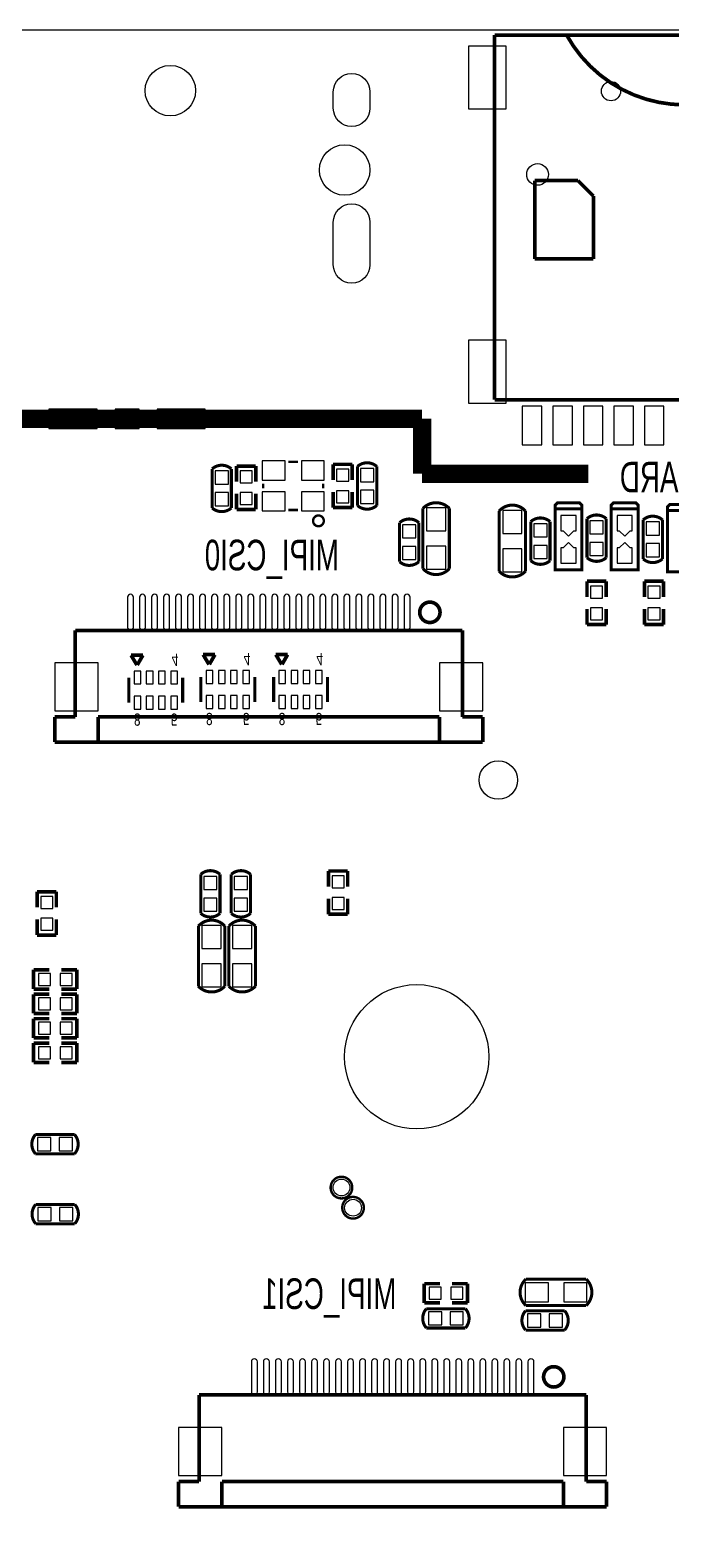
# Model space of a CAD drawing. Extents: x -3 to 180, y 0 to 107.
# Drawn here: x 109.6 to 136.3, y 44.6 to 107.1 of the extents above; entities that cross this region are included whole.
import ezdxf

# ---------------------------------------------------------------- set-up
doc = ezdxf.new("R2010")
doc.units = 0
doc.header["$MEASUREMENT"] = 0
for name, color, linetype in [('BG_OUTLINE', 254, 'CONTINUOUS'), ('BG_SILKSCREEN_BOTTOM', 141, 'CONTINUOUS'), ('PG_SILKSCREEN_BOTTOM', 85, 'CONTINUOUS'), ('PIN_BOTTOM', 5, 'CONTINUOUS')]:
    doc.layers.add(name, color=color, linetype=linetype)

msp = doc.modelspace()

# ---------------------------------------------------------------- linework, layer by layer
at = {"layer": 'BG_OUTLINE'}
msp.add_lwpolyline([(-2.999994, 103.031341), (-2.999994, 3.991813, 0.414214), (0.991819, 0), (176.017809, 0, 0.378859), (179.786788, 3.768979), (179.786788, 102.98717, 0.42493), (175.712984, 107.061), (166.5478, 107.060975), (166.5478, 97.5868), (152.3746, 97.5868), (152.3746, 107.060949), (46.3042, 107.06067), (46.3042, 105.8672), (42.0624, 105.8672), (42.0624, 107.06067), (30.607, 107.060644), (30.607, 105.8672), (26.3652, 105.8672), (26.3652, 107.060644), (1.029665, 107.060619, 0.418755)], format="xyb", close=True, dxfattribs=at)
at = {"layer": 'BG_SILKSCREEN_BOTTOM'}
for points in [[(125.9332, 90.9066, 0.762, 0.762, 0), (6.5532, 90.9066, 0.762, 0.762, 0)], [(125.9332, 88.6206, 0.762, 0.762, 0), (125.9332, 90.9066, 0.762, 0.762, 0)], [(132.842, 88.6206, 0.762, 0.762, 0), (125.9332, 88.6206, 0.762, 0.762, 0)]]:
    msp.add_lwpolyline(points, format="xyseb", dxfattribs=at)
at = {"layer": 'PG_SILKSCREEN_BOTTOM'}
for points in [[(144.745964, 106.850917, 0.1524, 0.1524, 0), (128.946148, 106.850917, 0.1524, 0.1524, 0)], [(128.946148, 106.850917, 0.1524, 0.1524, 0), (128.946148, 91.696819, 0.1524, 0.1524, 0)], [(141.754047, 106.84891, 0.1524, 0.1524, -0.590526), (131.947463, 106.84891, 0.1524, 0.1524, 0)], [(130.619449, 97.542629, 0.1524, 0.1524, 0), (130.619449, 100.807012, 0.1524, 0.1524, 0)], [(130.619449, 100.807012, 0.1524, 0.1524, 0), (132.414747, 100.807012, 0.1524, 0.1524, 0)], [(132.414747, 100.807012, 0.1524, 0.1524, 0), (133.057367, 100.164417, 0.1524, 0.1524, 0)], [(133.057367, 100.164417, 0.1524, 0.1524, 0), (133.057367, 97.546617, 0.1524, 0.1524, 0)], [(133.057367, 97.546617, 0.1524, 0.1524, 0), (130.619449, 97.546617, 0.1524, 0.1524, 0)], [(128.946148, 91.696819, 0.1524, 0.1524, 0), (144.745964, 91.696819, 0.1524, 0.1524, 0)], [(117.202001, 88.260911, 0.127, 0.127, 0), (117.202001, 88.8238, 0.127, 0.127, -0.37791), (118.001999, 88.8238, 0.127, 0.127, 0)], [(118.001999, 88.8238, 0.127, 0.127, 0), (118.001999, 88.260911, 0.127, 0.127, 0)], [(118.218001, 88.936297, 0.150089, 0.150089, 0), (119.017999, 88.936297, 0.150089, 0.150089, 0)], [(118.218001, 88.286311, 0.150089, 0.150089, 0), (118.218001, 88.936297, 0.150089, 0.150089, 0)], [(119.017999, 88.936297, 0.150089, 0.150089, 0), (119.017999, 88.286311, 0.150089, 0.150089, 0)], [(120.7738, 89.112598, 0.1, 0.1, 0), (120.3738, 89.112598, 0.1, 0.1, 0)], [(122.231201, 89.012497, 0.150089, 0.150089, 0), (122.231201, 88.362511, 0.150089, 0.150089, 0)], [(123.031199, 89.012497, 0.150089, 0.150089, 0), (122.231201, 89.012497, 0.150089, 0.150089, 0)], [(123.031199, 88.362511, 0.150089, 0.150089, 0), (123.031199, 89.012497, 0.150089, 0.150089, 0)], [(123.247201, 87.862689, 0.127, 0.127, 0), (123.247201, 88.9254, 0.127, 0.127, -0.37791), (124.047199, 88.9254, 0.127, 0.127, 0)], [(124.047199, 88.9254, 0.127, 0.127, 0), (124.047199, 87.862689, 0.127, 0.127, 0)], [(118.001999, 88.260911, 0.127, 0.127, 0), (118.001999, 87.1982, 0.127, 0.127, -0.37791), (117.202001, 87.1982, 0.127, 0.127, 0)], [(117.202001, 87.1982, 0.127, 0.127, 0), (117.202001, 88.260911, 0.127, 0.127, 0)], [(119.32379, 88.2126, 0.1, 0.1, 0), (119.32379, 88.0126, 0.1, 0.1, 0)], [(121.82381, 88.0126, 0.1, 0.1, 0), (121.82381, 88.2126, 0.1, 0.1, 0)], [(118.218001, 87.786489, 0.150089, 0.150089, 0), (118.218001, 87.136503, 0.150089, 0.150089, 0)], [(119.017999, 87.136503, 0.150089, 0.150089, 0), (119.017999, 87.786489, 0.150089, 0.150089, 0)], [(122.231201, 87.212703, 0.150089, 0.150089, 0), (122.231201, 87.862689, 0.150089, 0.150089, 0)], [(123.031199, 87.862689, 0.150089, 0.150089, 0), (123.031199, 87.212703, 0.150089, 0.150089, 0)], [(124.047199, 87.862689, 0.127, 0.127, 0), (124.047199, 87.2998, 0.127, 0.127, -0.37791), (123.247201, 87.2998, 0.127, 0.127, 0)], [(123.247201, 87.2998, 0.127, 0.127, 0), (123.247201, 87.862689, 0.127, 0.127, 0)], [(125.96749, 87.178109, 0.127, 0.127, -0.432734), (127.06731, 87.178109, 0.127, 0.127, 0)], [(131.463796, 87.16264, 0.127, 0.127, 0), (131.463796, 87.31504, 0.127, 0.127, 0), (131.565396, 87.41664, 0.127, 0.127, 0), (132.022596, 87.41664, 0.127, 0.127, 0)], [(132.581396, 87.16264, 0.127, 0.127, 0), (132.581396, 87.31504, 0.127, 0.127, 0), (132.479796, 87.41664, 0.127, 0.127, 0), (132.022596, 87.41664, 0.127, 0.127, 0)], [(133.800596, 87.16264, 0.127, 0.127, 0), (133.800596, 87.31504, 0.127, 0.127, 0), (133.902196, 87.41664, 0.127, 0.127, 0), (134.359396, 87.41664, 0.127, 0.127, 0)], [(134.918196, 87.16264, 0.127, 0.127, 0), (134.918196, 87.31504, 0.127, 0.127, 0), (134.816596, 87.41664, 0.127, 0.127, 0), (134.359396, 87.41664, 0.127, 0.127, 0)], [(136.137396, 87.08898, 0.127, 0.127, 0), (136.137396, 87.24138, 0.127, 0.127, 0), (136.238996, 87.34298, 0.127, 0.127, 0), (136.696196, 87.34298, 0.127, 0.127, 0)], [(118.218001, 87.136503, 0.150089, 0.150089, 0), (119.017999, 87.136503, 0.150089, 0.150089, 0)], [(120.3738, 87.112602, 0.1, 0.1, 0), (120.7738, 87.112602, 0.1, 0.1, 0)], [(121.847407, 86.66259, 0.1, 0.1, 0.999987), (121.400189, 86.662616, 0.1, 0.1, 1.000013), (121.847407, 86.66259, 0.1, 0.1, 0)], [(123.031199, 87.212703, 0.150089, 0.150089, 0), (122.231201, 87.212703, 0.150089, 0.150089, 0)], [(124.999801, 85.525889, 0.127, 0.127, 0), (124.999801, 86.5886, 0.127, 0.127, -0.37791), (125.799799, 86.5886, 0.127, 0.127, 0)], [(127.06731, 87.178109, 0.127, 0.127, 0), (127.06731, 84.678291, 0.127, 0.127, -0.450474), (125.96749, 84.678291, 0.127, 0.127, 0)], [(125.96749, 84.678291, 0.127, 0.127, 0), (125.96749, 87.178109, 0.127, 0.127, 0)], [(129.135835, 84.569071, 0.127, 0.127, 0), (129.135835, 87.068889, 0.127, 0.127, -0.450474), (130.235655, 87.068889, 0.127, 0.127, 0)], [(130.235655, 87.068889, 0.127, 0.127, 0), (130.235655, 84.569071, 0.127, 0.127, 0)], [(130.454248, 85.56912, 0.127, 0.127, 0), (130.454248, 86.631831, 0.127, 0.127, -0.37791), (131.254246, 86.631831, 0.127, 0.127, 0)], [(131.463796, 87.16264, 0.127, 0.127, 0), (132.581396, 87.16264, 0.127, 0.127, 0), (132.581396, 84.62264, 0.127, 0.127, 0), (131.463796, 84.62264, 0.127, 0.127, 0), (131.463796, 87.16264, 0.127, 0.127, 0)], [(132.791048, 85.69358, 0.127, 0.127, 0), (132.791048, 86.756291, 0.127, 0.127, -0.37791), (133.591046, 86.756291, 0.127, 0.127, 0)], [(133.591046, 86.756291, 0.127, 0.127, 0), (133.591046, 85.69358, 0.127, 0.127, 0)], [(133.800596, 87.16264, 0.127, 0.127, 0), (134.918196, 87.16264, 0.127, 0.127, 0), (134.918196, 84.62264, 0.127, 0.127, 0), (133.800596, 84.62264, 0.127, 0.127, 0), (133.800596, 87.16264, 0.127, 0.127, 0)], [(135.127848, 85.64278, 0.127, 0.127, 0), (135.127848, 86.705491, 0.127, 0.127, -0.37791), (135.927846, 86.705491, 0.127, 0.127, 0)], [(135.927846, 86.705491, 0.127, 0.127, 0), (135.927846, 85.64278, 0.127, 0.127, 0)], [(136.137396, 87.08898, 0.127, 0.127, 0), (137.254996, 87.08898, 0.127, 0.127, 0), (137.254996, 84.54898, 0.127, 0.127, 0), (136.137396, 84.54898, 0.127, 0.127, 0), (136.137396, 87.08898, 0.127, 0.127, 0)], [(125.799799, 86.5886, 0.127, 0.127, 0), (125.799799, 85.525889, 0.127, 0.127, 0)], [(131.254246, 86.631831, 0.127, 0.127, 0), (131.254246, 85.56912, 0.127, 0.127, 0)], [(125.799799, 85.525889, 0.127, 0.127, 0), (125.799799, 84.963, 0.127, 0.127, -0.37791), (124.999801, 84.963, 0.127, 0.127, 0)], [(124.999801, 84.963, 0.127, 0.127, 0), (124.999801, 85.525889, 0.127, 0.127, 0)], [(131.254246, 85.56912, 0.127, 0.127, 0), (131.254246, 85.006231, 0.127, 0.127, -0.37791), (130.454248, 85.006231, 0.127, 0.127, 0)], [(130.454248, 85.006231, 0.127, 0.127, 0), (130.454248, 85.56912, 0.127, 0.127, 0)], [(133.591046, 85.69358, 0.127, 0.127, 0), (133.591046, 85.130691, 0.127, 0.127, -0.37791), (132.791048, 85.130691, 0.127, 0.127, 0)], [(132.791048, 85.130691, 0.127, 0.127, 0), (132.791048, 85.69358, 0.127, 0.127, 0)], [(135.927846, 85.64278, 0.127, 0.127, 0), (135.927846, 85.079891, 0.127, 0.127, -0.37791), (135.127848, 85.079891, 0.127, 0.127, 0)], [(135.127848, 85.079891, 0.127, 0.127, 0), (135.127848, 85.64278, 0.127, 0.127, 0)], [(130.235655, 84.569071, 0.127, 0.127, -0.432734), (129.135835, 84.569071, 0.127, 0.127, 0)], [(132.790844, 84.150987, 0.150089, 0.150089, 0), (132.790844, 83.501001, 0.150089, 0.150089, 0)], [(133.590843, 84.150987, 0.150089, 0.150089, 0), (132.790844, 84.150987, 0.150089, 0.150089, 0)], [(133.590843, 83.501001, 0.150089, 0.150089, 0), (133.590843, 84.150987, 0.150089, 0.150089, 0)], [(135.178444, 84.150886, 0.150089, 0.150089, 0), (135.178444, 83.5009, 0.150089, 0.150089, 0)], [(135.978443, 84.150886, 0.150089, 0.150089, 0), (135.178444, 84.150886, 0.150089, 0.150089, 0)], [(135.978443, 83.5009, 0.150089, 0.150089, 0), (135.978443, 84.150886, 0.150089, 0.150089, 0)], [(126.680214, 82.861912, 0.1524, 0.1524, 1), (125.83541, 82.861912, 0.1524, 0.1524, 1), (126.680214, 82.861912, 0.1524, 0.1524, 0)], [(132.790844, 82.351194, 0.150089, 0.150089, 0), (132.790844, 83.00118, 0.150089, 0.150089, 0)], [(133.590843, 83.00118, 0.150089, 0.150089, 0), (133.590843, 82.351194, 0.150089, 0.150089, 0)], [(135.178444, 82.351093, 0.150089, 0.150089, 0), (135.178444, 83.001079, 0.150089, 0.150089, 0)], [(135.978443, 83.001079, 0.150089, 0.150089, 0), (135.978443, 82.351093, 0.150089, 0.150089, 0)], [(133.590843, 82.351194, 0.150089, 0.150089, 0), (132.790844, 82.351194, 0.150089, 0.150089, 0)], [(135.978443, 82.351093, 0.150089, 0.150089, 0), (135.178444, 82.351093, 0.150089, 0.150089, 0)], [(111.507803, 82.11185, 0.1524, 0.1524, 0), (111.507803, 78.511959, 0.1524, 0.1524, 0)], [(127.607797, 82.11185, 0.1524, 0.1524, 0), (111.507803, 82.11185, 0.1524, 0.1524, 0)], [(127.607797, 78.511959, 0.1524, 0.1524, 0), (127.607797, 82.11185, 0.1524, 0.1524, 0)], [(114.07521, 80.668622, 0.1524, 0.1524, 0), (113.831116, 81.076292, 0.1524, 0.1524, 0)], [(113.831116, 81.076292, 0.1524, 0.1524, 0), (114.322606, 81.076292, 0.1524, 0.1524, 0)], [(114.322606, 81.076292, 0.1524, 0.1524, 0), (114.088672, 80.671924, 0.1524, 0.1524, 0)], [(117.07241, 80.694022, 0.1524, 0.1524, 0), (116.828316, 81.101692, 0.1524, 0.1524, 0)], [(116.828316, 81.101692, 0.1524, 0.1524, 0), (117.319806, 81.101692, 0.1524, 0.1524, 0)], [(117.319806, 81.101692, 0.1524, 0.1524, 0), (117.085872, 80.697324, 0.1524, 0.1524, 0)], [(120.09501, 80.694022, 0.1524, 0.1524, 0), (119.850916, 81.101692, 0.1524, 0.1524, 0)], [(119.850916, 81.101692, 0.1524, 0.1524, 0), (120.342406, 81.101692, 0.1524, 0.1524, 0)], [(120.342406, 81.101692, 0.1524, 0.1524, 0), (120.108472, 80.697324, 0.1524, 0.1524, 0)], [(113.740692, 79.1083, 0.127, 0.127, 0), (113.740692, 80.1497, 0.127, 0.127, 0)], [(115.976908, 79.1083, 0.127, 0.127, 0), (115.976908, 80.1497, 0.127, 0.127, 0)], [(116.737892, 79.1337, 0.127, 0.127, 0), (116.737892, 80.1751, 0.127, 0.127, 0)], [(118.974108, 79.1337, 0.127, 0.127, 0), (118.974108, 80.1751, 0.127, 0.127, 0)], [(119.760492, 79.1337, 0.127, 0.127, 0), (119.760492, 80.1751, 0.127, 0.127, 0)], [(121.996708, 79.1337, 0.127, 0.127, 0), (121.996708, 80.1751, 0.127, 0.127, 0)], [(110.657894, 78.511959, 0.1524, 0.1524, 0), (110.657894, 77.465961, 0.1524, 0.1524, 0)], [(111.507803, 78.511959, 0.1524, 0.1524, 0), (110.657894, 78.511959, 0.1524, 0.1524, 0)], [(112.457713, 78.511959, 0.1524, 0.1524, 0), (112.457713, 77.466139, 0.1524, 0.1524, 0)], [(126.657887, 78.511959, 0.1524, 0.1524, 0), (112.457713, 78.511959, 0.1524, 0.1524, 0)], [(126.657887, 77.465961, 0.1524, 0.1524, 0), (126.657887, 78.511959, 0.1524, 0.1524, 0)], [(128.457706, 78.511959, 0.1524, 0.1524, 0), (127.607797, 78.511959, 0.1524, 0.1524, 0)], [(128.457706, 77.465961, 0.1524, 0.1524, 0), (128.457706, 78.511959, 0.1524, 0.1524, 0)], [(110.657894, 77.465961, 0.1524, 0.1524, 0), (128.457706, 77.465961, 0.1524, 0.1524, 0)], [(116.729561, 71.410551, 0.127, 0.127, 0), (116.729561, 71.97344, 0.127, 0.127, -0.37791), (117.529559, 71.97344, 0.127, 0.127, 0)], [(117.529559, 71.97344, 0.127, 0.127, 0), (117.529559, 71.410551, 0.127, 0.127, 0)], [(117.999561, 71.410551, 0.127, 0.127, 0), (117.999561, 71.97344, 0.127, 0.127, -0.37791), (118.799559, 71.97344, 0.127, 0.127, 0)], [(118.799559, 71.97344, 0.127, 0.127, 0), (118.799559, 71.410551, 0.127, 0.127, 0)], [(122.038161, 72.111337, 0.150089, 0.150089, 0), (122.038161, 71.461351, 0.150089, 0.150089, 0)], [(122.838159, 72.111337, 0.150089, 0.150089, 0), (122.038161, 72.111337, 0.150089, 0.150089, 0)], [(122.838159, 71.461351, 0.150089, 0.150089, 0), (122.838159, 72.111337, 0.150089, 0.150089, 0)], [(109.922361, 71.247737, 0.150089, 0.150089, 0), (110.722359, 71.247737, 0.150089, 0.150089, 0)], [(109.922361, 70.597751, 0.150089, 0.150089, 0), (109.922361, 71.247737, 0.150089, 0.150089, 0)], [(110.722359, 71.247737, 0.150089, 0.150089, 0), (110.722359, 70.597751, 0.150089, 0.150089, 0)], [(117.529559, 71.410551, 0.127, 0.127, 0), (117.529559, 70.34784, 0.127, 0.127, -0.37791), (116.729561, 70.34784, 0.127, 0.127, 0)], [(116.729561, 70.34784, 0.127, 0.127, 0), (116.729561, 71.410551, 0.127, 0.127, 0)], [(118.799559, 71.410551, 0.127, 0.127, 0), (118.799559, 70.34784, 0.127, 0.127, -0.37791), (117.999561, 70.34784, 0.127, 0.127, 0)], [(117.999561, 70.34784, 0.127, 0.127, 0), (117.999561, 71.410551, 0.127, 0.127, 0)], [(122.038161, 70.311543, 0.150089, 0.150089, 0), (122.038161, 70.961529, 0.150089, 0.150089, 0)], [(122.838159, 70.961529, 0.150089, 0.150089, 0), (122.838159, 70.311543, 0.150089, 0.150089, 0)], [(109.922361, 70.097929, 0.150089, 0.150089, 0), (109.922361, 69.447943, 0.150089, 0.150089, 0)], [(110.722359, 69.447943, 0.150089, 0.150089, 0), (110.722359, 70.097929, 0.150089, 0.150089, 0)], [(116.63045, 67.319931, 0.127, 0.127, 0), (116.63045, 69.819749, 0.127, 0.127, -0.450474), (117.73027, 69.819749, 0.127, 0.127, 0)], [(117.90045, 67.319931, 0.127, 0.127, 0), (117.90045, 69.819749, 0.127, 0.127, -0.450474), (119.00027, 69.819749, 0.127, 0.127, 0)], [(122.838159, 70.311543, 0.150089, 0.150089, 0), (122.038161, 70.311543, 0.150089, 0.150089, 0)], [(109.922361, 69.447943, 0.150089, 0.150089, 0), (110.722359, 69.447943, 0.150089, 0.150089, 0)], [(117.73027, 69.819749, 0.127, 0.127, 0), (117.73027, 67.319931, 0.127, 0.127, 0)], [(119.00027, 69.819749, 0.127, 0.127, 0), (119.00027, 67.319931, 0.127, 0.127, 0)], [(109.778063, 68.004639, 0.150089, 0.150089, 0), (110.428049, 68.004639, 0.150089, 0.150089, 0)], [(109.778063, 67.204641, 0.150089, 0.150089, 0), (109.778063, 68.004639, 0.150089, 0.150089, 0)], [(111.577857, 68.004639, 0.150089, 0.150089, 0), (110.927871, 68.004639, 0.150089, 0.150089, 0)], [(111.577857, 67.204641, 0.150089, 0.150089, 0), (111.577857, 68.004639, 0.150089, 0.150089, 0)], [(110.428049, 67.204641, 0.150089, 0.150089, 0), (109.778063, 67.204641, 0.150089, 0.150089, 0)], [(109.778063, 66.988639, 0.150089, 0.150089, 0), (110.428049, 66.988639, 0.150089, 0.150089, 0)], [(109.778063, 66.188641, 0.150089, 0.150089, 0), (109.778063, 66.988639, 0.150089, 0.150089, 0)], [(110.927871, 67.204641, 0.150089, 0.150089, 0), (111.577857, 67.204641, 0.150089, 0.150089, 0)], [(111.577857, 66.988639, 0.150089, 0.150089, 0), (110.927871, 66.988639, 0.150089, 0.150089, 0)], [(111.577857, 66.188641, 0.150089, 0.150089, 0), (111.577857, 66.988639, 0.150089, 0.150089, 0)], [(117.73027, 67.319931, 0.127, 0.127, -0.432734), (116.63045, 67.319931, 0.127, 0.127, 0)], [(119.00027, 67.319931, 0.127, 0.127, -0.432734), (117.90045, 67.319931, 0.127, 0.127, 0)], [(110.428049, 66.188641, 0.150089, 0.150089, 0), (109.778063, 66.188641, 0.150089, 0.150089, 0)], [(110.927871, 66.188641, 0.150089, 0.150089, 0), (111.577857, 66.188641, 0.150089, 0.150089, 0)], [(109.778063, 65.972639, 0.150089, 0.150089, 0), (110.428049, 65.972639, 0.150089, 0.150089, 0)], [(109.778063, 65.172641, 0.150089, 0.150089, 0), (109.778063, 65.972639, 0.150089, 0.150089, 0)], [(111.577857, 65.972639, 0.150089, 0.150089, 0), (110.927871, 65.972639, 0.150089, 0.150089, 0)], [(111.577857, 65.172641, 0.150089, 0.150089, 0), (111.577857, 65.972639, 0.150089, 0.150089, 0)], [(110.428049, 65.172641, 0.150089, 0.150089, 0), (109.778063, 65.172641, 0.150089, 0.150089, 0)], [(109.778063, 64.956639, 0.150089, 0.150089, 0), (110.428049, 64.956639, 0.150089, 0.150089, 0)], [(109.778063, 64.156641, 0.150089, 0.150089, 0), (109.778063, 64.956639, 0.150089, 0.150089, 0)], [(110.927871, 65.172641, 0.150089, 0.150089, 0), (111.577857, 65.172641, 0.150089, 0.150089, 0)], [(111.577857, 64.956639, 0.150089, 0.150089, 0), (110.927871, 64.956639, 0.150089, 0.150089, 0)], [(111.577857, 64.156641, 0.150089, 0.150089, 0), (111.577857, 64.956639, 0.150089, 0.150089, 0)], [(110.428049, 64.156641, 0.150089, 0.150089, 0), (109.778063, 64.156641, 0.150089, 0.150089, 0)], [(110.927871, 64.156641, 0.150089, 0.150089, 0), (111.577857, 64.156641, 0.150089, 0.150089, 0)], [(110.417889, 60.356801, 0.127, 0.127, 0), (109.855, 60.356801, 0.127, 0.127, -0.37791), (109.855, 61.156799, 0.127, 0.127, 0)], [(109.855, 61.156799, 0.127, 0.127, 0), (110.417889, 61.156799, 0.127, 0.127, 0)], [(110.417889, 61.156799, 0.127, 0.127, 0), (111.4806, 61.156799, 0.127, 0.127, -0.37791), (111.4806, 60.356801, 0.127, 0.127, 0)], [(111.4806, 60.356801, 0.127, 0.127, 0), (110.417889, 60.356801, 0.127, 0.127, 0)], [(123.030488, 58.9534, 0.100101, 0.100101, 1), (122.130312, 58.9534, 0.100101, 0.100101, 1), (123.030488, 58.9534, 0.100101, 0.100101, 0)], [(110.428049, 57.451041, 0.127, 0.127, 0), (109.86516, 57.451041, 0.127, 0.127, -0.37791), (109.86516, 58.251039, 0.127, 0.127, 0)], [(109.86516, 58.251039, 0.127, 0.127, 0), (110.428049, 58.251039, 0.127, 0.127, 0)], [(110.428049, 58.251039, 0.127, 0.127, 0), (111.49076, 58.251039, 0.127, 0.127, -0.37791), (111.49076, 57.451041, 0.127, 0.127, 0)], [(123.513088, 58.1152, 0.100101, 0.100101, 1), (122.612912, 58.1152, 0.100101, 0.100101, 1), (123.513088, 58.1152, 0.100101, 0.100101, 0)], [(111.49076, 57.451041, 0.127, 0.127, 0), (110.428049, 57.451041, 0.127, 0.127, 0)], [(126.023903, 54.959199, 0.150089, 0.150089, 0), (126.023903, 54.159201, 0.150089, 0.150089, 0)], [(126.673889, 54.959199, 0.150089, 0.150089, 0), (126.023903, 54.959199, 0.150089, 0.150089, 0)], [(127.173711, 54.959199, 0.150089, 0.150089, 0), (127.823697, 54.959199, 0.150089, 0.150089, 0)], [(127.823697, 54.959199, 0.150089, 0.150089, 0), (127.823697, 54.159201, 0.150089, 0.150089, 0)], [(132.755869, 54.04993, 0.127, 0.127, 0), (130.256051, 54.04993, 0.127, 0.127, -0.450474), (130.256051, 55.14975, 0.127, 0.127, 0)], [(130.256051, 55.14975, 0.127, 0.127, 0), (132.755869, 55.14975, 0.127, 0.127, 0)], [(132.755869, 55.14975, 0.127, 0.127, -0.432734), (132.755869, 54.04993, 0.127, 0.127, 0)], [(127.173711, 53.117801, 0.127, 0.127, 0), (126.111, 53.117801, 0.127, 0.127, -0.37791), (126.111, 53.917799, 0.127, 0.127, 0)], [(126.023903, 54.159201, 0.150089, 0.150089, 0), (126.673889, 54.159201, 0.150089, 0.150089, 0)], [(126.111, 53.917799, 0.127, 0.127, 0), (127.173711, 53.917799, 0.127, 0.127, 0)], [(127.823697, 54.159201, 0.150089, 0.150089, 0), (127.173711, 54.159201, 0.150089, 0.150089, 0)], [(127.173711, 53.917799, 0.127, 0.127, 0), (127.7366, 53.917799, 0.127, 0.127, -0.37791), (127.7366, 53.117801, 0.127, 0.127, 0)], [(130.798849, 53.031441, 0.127, 0.127, 0), (130.23596, 53.031441, 0.127, 0.127, -0.37791), (130.23596, 53.831439, 0.127, 0.127, 0)], [(130.23596, 53.831439, 0.127, 0.127, 0), (130.798849, 53.831439, 0.127, 0.127, 0)], [(130.798849, 53.831439, 0.127, 0.127, 0), (131.86156, 53.831439, 0.127, 0.127, -0.37791), (131.86156, 53.031441, 0.127, 0.127, 0)], [(127.7366, 53.117801, 0.127, 0.127, 0), (127.173711, 53.117801, 0.127, 0.127, 0)], [(131.86156, 53.031441, 0.127, 0.127, 0), (130.798849, 53.031441, 0.127, 0.127, 0)], [(131.831334, 51.086969, 0.1524, 0.1524, 1), (130.98653, 51.086969, 0.1524, 0.1524, 1), (131.831334, 51.086969, 0.1524, 0.1524, 0)], [(116.658923, 50.336907, 0.1524, 0.1524, 0), (116.658923, 46.737016, 0.1524, 0.1524, 0)], [(132.758917, 50.336907, 0.1524, 0.1524, 0), (116.658923, 50.336907, 0.1524, 0.1524, 0)], [(132.758917, 46.737016, 0.1524, 0.1524, 0), (132.758917, 50.336907, 0.1524, 0.1524, 0)], [(115.809014, 46.737016, 0.1524, 0.1524, 0), (115.809014, 45.691019, 0.1524, 0.1524, 0)], [(116.658923, 46.737016, 0.1524, 0.1524, 0), (115.809014, 46.737016, 0.1524, 0.1524, 0)], [(117.608833, 46.737016, 0.1524, 0.1524, 0), (117.608833, 45.691196, 0.1524, 0.1524, 0)], [(131.809007, 46.737016, 0.1524, 0.1524, 0), (117.608833, 46.737016, 0.1524, 0.1524, 0)], [(131.809007, 45.691019, 0.1524, 0.1524, 0), (131.809007, 46.737016, 0.1524, 0.1524, 0)], [(133.608826, 46.737016, 0.1524, 0.1524, 0), (132.758917, 46.737016, 0.1524, 0.1524, 0)], [(133.608826, 45.691019, 0.1524, 0.1524, 0), (133.608826, 46.737016, 0.1524, 0.1524, 0)], [(115.809014, 45.691019, 0.1524, 0.1524, 0), (133.608826, 45.691019, 0.1524, 0.1524, 0)]]:
    msp.add_lwpolyline(points, format="xyseb", dxfattribs=at)
at = {"layer": 'PIN_BOTTOM'}
for points in [[(127.858647, 106.397019), (127.858647, 103.780819), (129.433447, 103.780819), (129.433447, 106.397019)], [(127.858647, 94.16702), (127.858647, 91.55082), (129.433447, 91.55082), (129.433447, 94.16702)], [(112.415091, 90.50655), (112.415091, 91.30665), (110.415095, 91.30665), (110.415095, 90.50655)], [(114.164999, 90.50655), (114.164999, 91.30665), (113.165001, 91.30665), (113.165001, 90.50655)], [(116.914905, 90.50655), (116.914905, 91.30665), (114.914909, 91.30665), (114.914909, 90.50655)], [(130.099562, 91.42603), (130.099562, 89.82583), (130.912362, 89.82583), (130.912362, 91.42603)], [(131.369562, 91.42603), (131.369562, 89.82583), (132.182362, 89.82583), (132.182362, 91.42603)], [(132.639562, 91.42603), (132.639562, 89.82583), (133.452362, 89.82583), (133.452362, 91.42603)], [(133.909562, 91.42603), (133.909562, 89.82583), (134.722362, 89.82583), (134.722362, 91.42603)], [(135.179562, 91.42603), (135.179562, 89.82583), (135.992362, 89.82583), (135.992362, 91.42603)], [(117.327045, 88.186133), (117.876955, 88.186133), (117.876955, 88.736043), (117.327045, 88.736043)], [(118.867949, 88.736437), (118.368051, 88.736437), (118.368051, 88.236539), (118.867949, 88.236539)], [(119.283785, 88.352605), (120.233796, 88.352605), (120.233796, 89.152603), (119.283785, 89.152603)], [(120.913804, 88.352605), (121.863815, 88.352605), (121.863815, 89.152603), (120.913804, 89.152603)], [(122.381251, 88.312739), (122.881149, 88.312739), (122.881149, 88.812637), (122.381251, 88.812637)], [(123.922155, 88.837643), (123.372245, 88.837643), (123.372245, 88.287733), (123.922155, 88.287733)], [(117.327045, 87.285957), (117.876955, 87.285957), (117.876955, 87.835867), (117.327045, 87.835867)], [(118.867949, 87.836261), (118.368051, 87.836261), (118.368051, 87.336363), (118.867949, 87.336363)], [(119.283785, 87.072597), (120.233796, 87.072597), (120.233796, 87.872595), (119.283785, 87.872595)], [(120.913804, 87.072597), (121.863815, 87.072597), (121.863815, 87.872595), (120.913804, 87.872595)], [(122.381251, 87.412563), (122.881149, 87.412563), (122.881149, 87.912461), (122.381251, 87.912461)], [(123.922155, 87.937467), (123.372245, 87.937467), (123.372245, 87.387557), (123.922155, 87.387557)], [(126.11735, 86.248253), (126.91745, 86.248253), (126.91745, 87.208347), (126.11735, 87.208347)], [(130.085795, 87.099127), (129.285695, 87.099127), (129.285695, 86.139033), (130.085795, 86.139033)], [(131.705096, 86.88324), (131.705096, 86.24824), (131.781296, 86.24824), (131.793996, 86.24824), (132.022596, 86.01964), (132.251196, 86.24824), (132.340096, 86.24824), (132.340096, 86.88324)], [(134.041896, 86.88324), (134.041896, 86.24824), (134.118096, 86.24824), (134.130796, 86.24824), (134.359396, 86.01964), (134.587996, 86.24824), (134.676896, 86.24824), (134.676896, 86.88324)], [(125.674755, 86.500843), (125.124845, 86.500843), (125.124845, 85.950933), (125.674755, 85.950933)], [(131.129202, 86.544074), (130.579292, 86.544074), (130.579292, 85.994164), (131.129202, 85.994164)], [(133.466002, 86.668534), (132.916092, 86.668534), (132.916092, 86.118624), (133.466002, 86.118624)], [(135.802802, 86.617734), (135.252892, 86.617734), (135.252892, 86.067824), (135.802802, 86.067824)], [(125.674755, 85.600667), (125.124845, 85.600667), (125.124845, 85.050757), (125.674755, 85.050757)], [(126.11735, 84.648053), (126.91745, 84.648053), (126.91745, 85.608147), (126.11735, 85.608147)], [(131.129202, 85.643898), (130.579292, 85.643898), (130.579292, 85.093988), (131.129202, 85.093988)], [(132.340096, 84.90204), (132.340096, 85.53704), (132.263896, 85.53704), (132.251196, 85.53704), (132.022596, 85.76564), (131.793996, 85.53704), (131.705096, 85.53704), (131.705096, 84.90204)], [(133.466002, 85.768358), (132.916092, 85.768358), (132.916092, 85.218448), (133.466002, 85.218448)], [(134.676896, 84.90204), (134.676896, 85.53704), (134.600696, 85.53704), (134.587996, 85.53704), (134.359396, 85.76564), (134.130796, 85.53704), (134.041896, 85.53704), (134.041896, 84.90204)], [(135.802802, 85.717558), (135.252892, 85.717558), (135.252892, 85.167648), (135.802802, 85.167648)], [(130.085795, 85.498927), (129.285695, 85.498927), (129.285695, 84.538833), (130.085795, 84.538833)], [(132.940895, 83.45123), (133.440792, 83.45123), (133.440792, 83.951127), (132.940895, 83.951127)], [(135.328495, 83.451128), (135.828392, 83.451128), (135.828392, 83.951026), (135.328495, 83.951026)], [(132.940895, 82.551054), (133.440792, 82.551054), (133.440792, 83.050951), (132.940895, 83.050951)], [(135.328495, 82.550952), (135.828392, 82.550952), (135.828392, 83.05085), (135.328495, 83.05085)], [(112.45784, 78.761844), (112.45784, 80.76184), (110.657742, 80.76184), (110.657742, 78.761844)], [(128.457858, 78.761844), (128.457858, 80.76184), (126.65776, 80.76184), (126.65776, 78.761844)], [(113.9571, 80.4164), (113.9571, 79.883), (114.2365, 79.883), (114.2365, 80.4164)], [(114.4651, 80.4164), (114.4651, 79.883), (114.7445, 79.883), (114.7445, 80.4164)], [(114.9731, 80.4164), (114.9731, 79.883), (115.2525, 79.883), (115.2525, 80.4164)], [(115.4811, 80.4164), (115.4811, 79.883), (115.7605, 79.883), (115.7605, 80.4164)], [(116.9543, 80.4418), (116.9543, 79.9084), (117.2337, 79.9084), (117.2337, 80.4418)], [(117.4623, 80.4418), (117.4623, 79.9084), (117.7417, 79.9084), (117.7417, 80.4418)], [(117.9703, 80.4418), (117.9703, 79.9084), (118.2497, 79.9084), (118.2497, 80.4418)], [(118.4783, 80.4418), (118.4783, 79.9084), (118.7577, 79.9084), (118.7577, 80.4418)], [(119.9769, 80.4418), (119.9769, 79.9084), (120.2563, 79.9084), (120.2563, 80.4418)], [(120.4849, 80.4418), (120.4849, 79.9084), (120.7643, 79.9084), (120.7643, 80.4418)], [(120.9929, 80.4418), (120.9929, 79.9084), (121.2723, 79.9084), (121.2723, 80.4418)], [(121.5009, 80.4418), (121.5009, 79.9084), (121.7803, 79.9084), (121.7803, 80.4418)], [(113.9571, 79.375), (113.9571, 78.8416), (114.2365, 78.8416), (114.2365, 79.375)], [(114.4651, 79.375), (114.4651, 78.8416), (114.7445, 78.8416), (114.7445, 79.375)], [(114.9731, 79.375), (114.9731, 78.8416), (115.2525, 78.8416), (115.2525, 79.375)], [(115.4811, 79.375), (115.4811, 78.8416), (115.7605, 78.8416), (115.7605, 79.375)], [(116.9543, 79.4004), (116.9543, 78.867), (117.2337, 78.867), (117.2337, 79.4004)], [(117.4623, 79.4004), (117.4623, 78.867), (117.7417, 78.867), (117.7417, 79.4004)], [(117.9703, 79.4004), (117.9703, 78.867), (118.2497, 78.867), (118.2497, 79.4004)], [(118.4783, 79.4004), (118.4783, 78.867), (118.7577, 78.867), (118.7577, 79.4004)], [(119.9769, 79.4004), (119.9769, 78.867), (120.2563, 78.867), (120.2563, 79.4004)], [(120.4849, 79.4004), (120.4849, 78.867), (120.7643, 78.867), (120.7643, 79.4004)], [(120.9929, 79.4004), (120.9929, 78.867), (121.2723, 78.867), (121.2723, 79.4004)], [(121.5009, 79.4004), (121.5009, 78.867), (121.7803, 78.867), (121.7803, 79.4004)], [(116.854605, 71.335773), (117.404515, 71.335773), (117.404515, 71.885683), (116.854605, 71.885683)], [(118.124605, 71.335773), (118.674515, 71.335773), (118.674515, 71.885683), (118.124605, 71.885683)], [(122.188211, 71.411579), (122.688109, 71.411579), (122.688109, 71.911477), (122.188211, 71.911477)], [(110.572309, 71.047877), (110.072411, 71.047877), (110.072411, 70.547979), (110.572309, 70.547979)], [(116.854605, 70.435597), (117.404515, 70.435597), (117.404515, 70.985507), (116.854605, 70.985507)], [(118.124605, 70.435597), (118.674515, 70.435597), (118.674515, 70.985507), (118.124605, 70.985507)], [(122.188211, 70.511403), (122.688109, 70.511403), (122.688109, 71.011301), (122.188211, 71.011301)], [(110.572309, 70.147701), (110.072411, 70.147701), (110.072411, 69.647803), (110.572309, 69.647803)], [(117.58041, 69.849987), (116.78031, 69.849987), (116.78031, 68.889893), (117.58041, 68.889893)], [(118.85041, 69.849987), (118.05031, 69.849987), (118.05031, 68.889893), (118.85041, 68.889893)], [(117.58041, 68.249787), (116.78031, 68.249787), (116.78031, 67.289693), (117.58041, 67.289693)], [(118.85041, 68.249787), (118.05031, 68.249787), (118.05031, 67.289693), (118.85041, 67.289693)], [(109.977923, 67.854589), (109.977923, 67.354691), (110.477821, 67.354691), (110.477821, 67.854589)], [(110.878099, 67.854589), (110.878099, 67.354691), (111.377997, 67.354691), (111.377997, 67.854589)], [(109.977923, 66.838589), (109.977923, 66.338691), (110.477821, 66.338691), (110.477821, 66.838589)], [(110.878099, 66.838589), (110.878099, 66.338691), (111.377997, 66.338691), (111.377997, 66.838589)], [(109.977923, 65.822589), (109.977923, 65.322691), (110.477821, 65.322691), (110.477821, 65.822589)], [(110.878099, 65.822589), (110.878099, 65.322691), (111.377997, 65.322691), (111.377997, 65.822589)], [(109.977923, 64.806589), (109.977923, 64.306691), (110.477821, 64.306691), (110.477821, 64.806589)], [(110.878099, 64.806589), (110.878099, 64.306691), (111.377997, 64.306691), (111.377997, 64.806589)], [(110.492667, 60.481845), (110.492667, 61.031755), (109.942757, 61.031755), (109.942757, 60.481845)], [(111.392843, 60.481845), (111.392843, 61.031755), (110.842933, 61.031755), (110.842933, 60.481845)], [(110.502827, 57.576085), (110.502827, 58.125995), (109.952917, 58.125995), (109.952917, 57.576085)], [(111.403003, 57.576085), (111.403003, 58.125995), (110.853093, 58.125995), (110.853093, 57.576085)], [(130.225813, 54.99989), (130.225813, 54.19979), (131.185907, 54.19979), (131.185907, 54.99989)], [(131.826013, 54.99989), (131.826013, 54.19979), (132.786107, 54.19979), (132.786107, 54.99989)], [(126.723673, 54.309239), (126.723673, 54.809136), (126.223776, 54.809136), (126.223776, 54.309239)], [(127.623849, 54.309239), (127.623849, 54.809136), (127.123952, 54.809136), (127.123952, 54.309239)], [(126.198757, 53.792755), (126.198757, 53.242845), (126.748667, 53.242845), (126.748667, 53.792755)], [(127.098933, 53.792755), (127.098933, 53.242845), (127.648843, 53.242845), (127.648843, 53.792755)], [(130.873627, 53.156485), (130.873627, 53.706395), (130.323717, 53.706395), (130.323717, 53.156485)], [(131.773803, 53.156485), (131.773803, 53.706395), (131.223893, 53.706395), (131.223893, 53.156485)], [(117.60896, 46.986901), (117.60896, 48.986897), (115.808862, 48.986897), (115.808862, 46.986901)], [(133.608978, 46.986901), (133.608978, 48.986897), (131.80888, 48.986897), (131.80888, 46.986901)]]:
    msp.add_lwpolyline(points, close=True, dxfattribs=at)
for points in [[(123.766301, 104.495803), (123.766301, 103.810003, -1), (122.242301, 103.810003), (122.242301, 104.495803, -1)], [(123.766301, 99.081793), (123.766301, 97.303793, -1), (122.242301, 97.303793), (122.242301, 99.081793, -1)], [(113.682742, 83.487031), (113.682742, 82.236843, 1), (113.932653, 82.236843), (113.932653, 83.487031, 1)], [(114.182944, 83.487031), (114.182944, 82.236843, 1), (114.432855, 82.236843), (114.432855, 83.487031, 1)], [(114.68274, 83.487031), (114.68274, 82.236843, 1), (114.932651, 82.236843), (114.932651, 83.487031, 1)], [(115.182942, 83.487031), (115.182942, 82.236843, 1), (115.432853, 82.236843), (115.432853, 83.487031, 1)], [(115.682738, 83.487031), (115.682738, 82.236843, 1), (115.932649, 82.236843), (115.932649, 83.487031, 1)], [(116.18294, 83.487031), (116.18294, 82.236843, 1), (116.432851, 82.236843), (116.432851, 83.487031, 1)], [(116.682736, 83.487031), (116.682736, 82.236843, 1), (116.932646, 82.236843), (116.932646, 83.487031, 1)], [(117.182938, 83.487031), (117.182938, 82.236843, 1), (117.432849, 82.236843), (117.432849, 83.487031, 1)], [(117.682734, 83.487031), (117.682734, 82.236843, 1), (117.932644, 82.236843), (117.932644, 83.487031, 1)], [(118.182936, 83.487031), (118.182936, 82.236843, 1), (118.432847, 82.236843), (118.432847, 83.487031, 1)], [(118.682757, 83.487031), (118.682757, 82.236843, 1), (118.932668, 82.236843), (118.932668, 83.487031, 1)], [(119.182934, 83.487031), (119.182934, 82.236843, 1), (119.432845, 82.236843), (119.432845, 83.487031, 1)], [(119.682755, 83.487031), (119.682755, 82.236843, 1), (119.932666, 82.236843), (119.932666, 83.487031, 1)], [(120.182932, 83.487031), (120.182932, 82.236843, 1), (120.432843, 82.236843), (120.432843, 83.487031, 1)], [(120.682753, 83.487031), (120.682753, 82.236843, 1), (120.932664, 82.236843), (120.932664, 83.487031, 1)], [(121.182955, 83.487031), (121.182955, 82.236843, 1), (121.432866, 82.236843), (121.432866, 83.487031, 1)], [(121.682751, 83.487031), (121.682751, 82.236843, 1), (121.932662, 82.236843), (121.932662, 83.487031, 1)], [(122.182954, 83.487031), (122.182954, 82.236843, 1), (122.432864, 82.236843), (122.432864, 83.487031, 1)], [(122.682749, 83.487031), (122.682749, 82.236843, 1), (122.93266, 82.236843), (122.93266, 83.487031, 1)], [(123.182951, 83.487031), (123.182951, 82.236843, 1), (123.432862, 82.236843), (123.432862, 83.487031, 1)], [(123.682747, 83.487031), (123.682747, 82.236843, 1), (123.932658, 82.236843), (123.932658, 83.487031, 1)], [(124.182949, 83.487031), (124.182949, 82.236843, 1), (124.43286, 82.236843), (124.43286, 83.487031, 1)], [(124.682745, 83.487031), (124.682745, 82.236843, 1), (124.932656, 82.236843), (124.932656, 83.487031, 1)], [(125.182947, 83.487031), (125.182947, 82.236843, 1), (125.432858, 82.236843), (125.432858, 83.487031, 1)], [(118.833862, 51.712089), (118.833862, 50.461901, 1), (119.083772, 50.461901), (119.083772, 51.712089, 1)], [(119.334064, 51.712089), (119.334064, 50.461901, 1), (119.583975, 50.461901), (119.583975, 51.712089, 1)], [(119.83386, 51.712089), (119.83386, 50.461901, 1), (120.083771, 50.461901), (120.083771, 51.712089, 1)], [(120.334062, 51.712089), (120.334062, 50.461901, 1), (120.583973, 50.461901), (120.583973, 51.712089, 1)], [(120.833858, 51.712089), (120.833858, 50.461901, 1), (121.083769, 50.461901), (121.083769, 51.712089, 1)], [(121.33406, 51.712089), (121.33406, 50.461901, 1), (121.583971, 50.461901), (121.583971, 51.712089, 1)], [(121.833856, 51.712089), (121.833856, 50.461901, 1), (122.083767, 50.461901), (122.083767, 51.712089, 1)], [(122.334058, 51.712089), (122.334058, 50.461901, 1), (122.583969, 50.461901), (122.583969, 51.712089, 1)], [(122.833854, 51.712089), (122.833854, 50.461901, 1), (123.083765, 50.461901), (123.083765, 51.712089, 1)], [(123.334056, 51.712089), (123.334056, 50.461901, 1), (123.583967, 50.461901), (123.583967, 51.712089, 1)], [(123.833877, 51.712089), (123.833877, 50.461901, 1), (124.083788, 50.461901), (124.083788, 51.712089, 1)], [(124.334054, 51.712089), (124.334054, 50.461901, 1), (124.583965, 50.461901), (124.583965, 51.712089, 1)], [(124.833875, 51.712089), (124.833875, 50.461901, 1), (125.083786, 50.461901), (125.083786, 51.712089, 1)], [(125.334052, 51.712089), (125.334052, 50.461901, 1), (125.583963, 50.461901), (125.583963, 51.712089, 1)], [(125.833873, 51.712089), (125.833873, 50.461901, 1), (126.083784, 50.461901), (126.083784, 51.712089, 1)], [(126.334076, 51.712089), (126.334076, 50.461901, 1), (126.583986, 50.461901), (126.583986, 51.712089, 1)], [(126.833871, 51.712089), (126.833871, 50.461901, 1), (127.083782, 50.461901), (127.083782, 51.712089, 1)], [(127.334074, 51.712089), (127.334074, 50.461901, 1), (127.583984, 50.461901), (127.583984, 51.712089, 1)], [(127.833869, 51.712089), (127.833869, 50.461901, 1), (128.08378, 50.461901), (128.08378, 51.712089, 1)], [(128.334071, 51.712089), (128.334071, 50.461901, 1), (128.583982, 50.461901), (128.583982, 51.712089, 1)], [(128.833867, 51.712089), (128.833867, 50.461901, 1), (129.083778, 50.461901), (129.083778, 51.712089, 1)], [(129.33407, 51.712089), (129.33407, 50.461901, 1), (129.58398, 50.461901), (129.58398, 51.712089, 1)], [(129.833865, 51.712089), (129.833865, 50.461901, 1), (130.083776, 50.461901), (130.083776, 51.712089, 1)], [(130.334068, 51.712089), (130.334068, 50.461901, 1), (130.583978, 50.461901), (130.583978, 51.712089, 1)]]:
    msp.add_lwpolyline(points, format="xyb", close=True, dxfattribs=at)
for centre, radius in [((115.463726, 104.543149), 1.050036), ((133.790207, 104.521203), 0.40005), ((122.713648, 101.243181), 1.050036), ((130.736061, 101.058929), 0.449999), ((129.105863, 75.889841), 0.799948), ((125.708867, 64.390041), 2.999994), ((122.5804, 58.9534), 0.349999), ((123.063, 58.1152), 0.349999)]:
    msp.add_circle(centre, radius, dxfattribs=at)

# ---------------------------------------------------------------- texts
at = {"layer": 'BG_SILKSCREEN_BOTTOM', "text_generation_flag": 2, "width": 0.68}
for s, p in [('SIM_CARD', (140.125196, 87.84844)), ('MIPI_CSI0', (122.4788, 84.6074)), ('MIPI_CSI1', (124.8664, 53.907258))]:
    msp.add_text(s, height=1.27, dxfattribs=at).set_placement(p)
at = {"layer": 'PG_SILKSCREEN_BOTTOM', "text_generation_flag": 2, "width": 0.75}
for s, p in [('4', (118.514876, 81.165192)), ('4', (121.537476, 81.165192)), ('4', (115.517676, 81.139792)), ('8', (113.947702, 78.656688)), ('5', (115.485926, 78.656688)), ('8', (116.944902, 78.682088)), ('5', (118.483126, 78.682088)), ('8', (119.967502, 78.682088)), ('5', (121.505726, 78.682088))]:
    msp.add_text(s, height=0.508, rotation=180, dxfattribs=at).set_placement(p)

doc.saveas('drawing.dxf')
